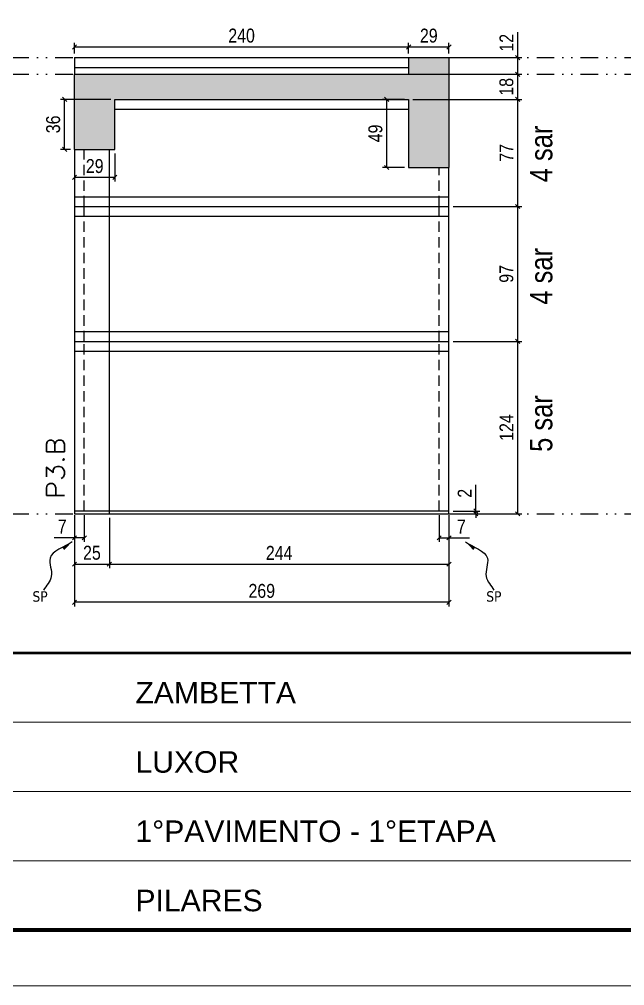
# Model space of a CAD drawing. Extents: x 14400 to 24104, y -21631 to 6985.
# Drawn here: x 15029 to 15464, y 3638 to 4332 of the extents above; entities that cross this region are included whole.
import ezdxf

# ---------------------------------------------------------------- set-up
doc = ezdxf.new("R2010")
doc.units = 0
for name, pattern in [('CONTINUO', [0]), ('DASHED', [0.75, 0.5, -0.25]), ('DIVIDE2', [0.625, 0.25, -0.125, 0, -0.125, 0, -0.125]), ('HIDDEN', [0.375, 0.25, -0.125])]:
    doc.linetypes.add(name, pattern=pattern)
for name, color, linetype in [('COTA', 241, 'Continuous'), ('NOMENCLATURA', 7, 'Continuous'), ('Nível', 160, 'Continuous'), ('Painéis', 200, 'Continuous'), ('SARR_2.2x7', 40, 'Continuous'), ('texto', 7, 'Continuous')]:
    doc.layers.add(name, color=color, linetype=linetype)
for name, color, linetype, lineweight in [('Folhas', 255, 'Continuous', 9), ('SARRAFO DE PRESSAO', 251, 'DASHED', 9), ('Texto Seção', 7, 'Continuous', 15)]:
    doc.layers.add(name, color=color, linetype=linetype, lineweight=lineweight)
doc.styles.add('ARIAL', font='arial.ttf')
doc.styles.add('ARIAL_NARROW', font='ARIALN.TTF', dxfattribs={"height": 0.2})
doc.styles.add('COTA TECNICA', font='techl___.ttf', dxfattribs={"height": 10})
doc.styles.add('COTA TECNICA-50', font='techl___.ttf', dxfattribs={"height": 10})
doc.styles.add('REGUA-120', font='ROMANS.shx', dxfattribs={"height": 15})
doc.styles.get("Standard").update_dxf_attribs({"font": 'arial.ttf'})
doc.dimstyles.new('COTA PAINEL-50', dxfattribs={"dimtxt": 10, "dimasz": 3, "dimexe": 3, "dimexo": 3, "dimgap": 3, "dimtad": 1, "dimdec": 1, "dimzin": 12, "dimdsep": 46, "dimtxsty": 'COTA TECNICA-50', "dimblk1": 'OBLIQUE', "dimblk2": 'OBLIQUE', "dimsah": 1, "dimcen": 0.9, "dimclrd": 4, "dimclre": 4, "dimclrt": 240, "dimadec": 1, "dimazin": 3, "dimtfac": 1, "dimtdec": 1, "dimtmove": 0, "dimatfit": 3, "dimfxl": 1, "dimtolj": 1, "dimtzin": 12, "dimarcsym": 0})
doc.dimstyles.new('PAINEL', dxfattribs={"dimtxt": 10, "dimasz": 3, "dimexe": 3, "dimexo": 3, "dimgap": 3, "dimtad": 1, "dimdec": 1, "dimzin": 12, "dimdsep": 46, "dimtxsty": 'COTA TECNICA', "dimblk1": 'OBLIQUE', "dimblk2": 'OBLIQUE', "dimsah": 1, "dimcen": 0.9, "dimclrd": 4, "dimclre": 4, "dimclrt": 240, "dimadec": 1, "dimazin": 3, "dimtfac": 1, "dimtdec": 1, "dimtmove": 0, "dimatfit": 3, "dimfxl": 1, "dimtolj": 1, "dimtzin": 12, "dimarcsym": 0})
doc.dimstyles.get("Standard").update_dxf_attribs({"dimtxt": 0.18, "dimasz": 0.18, "dimexe": 0.18, "dimexo": 0.0625, "dimgap": 0.09, "dimtad": 0, "dimtih": 1, "dimtoh": 1, "dimdec": 4, "dimzin": 0, "dimdsep": 46, "dimtxsty": 'Standard', "dimcen": 0.09, "dimadec": 0, "dimazin": 0, "dimtfac": 1, "dimtdec": 4, "dimtofl": 0, "dimtmove": 0, "dimatfit": 3, "dimfxl": 1, "dimtolj": 1, "dimtzin": 0, "dimarcsym": 0})

# ---------------------------------------------------------------- blocks, each defined once
blk = doc.blocks.new('9999999999')
at = {"color": 30, "linetype": 'CONTINUO'}
for p, q in [((98564.56, 34379.64), (99583.98, 34379.64)), ((98564.56, 34329.83), (99487.98, 34329.83)), ((98564.56, 34280.02), (99487.98, 34280.02))]:
    blk.add_line(p, q, dxfattribs=at)
at = {"color": 30, "linetype": 'CONTINUO', "const_width": 2}
blk.add_lwpolyline([(99583.98, 34230.21), (99583.98, 34414.45, 0.414214), (99568.98, 34429.45), (98228.98, 34429.45, 0.414214), (98213.98, 34414.45), (98213.98, 34245.21, 0.414214), (98228.98, 34230.21), (99583.98, 34230.21)], format="xyb", dxfattribs=at)
at = {"layer": 'Folhas'}
blk.add_lwpolyline([(98138.98, 34190.21), (99623.98, 34190.21), (99623.98, 35240.21), (98138.98, 35240.21)], close=True, dxfattribs=at)
at = {"layer": 'Folhas', "color": 30, "const_width": 3}
blk.add_lwpolyline([(98213.98, 34230.21), (99583.98, 34230.21), (99583.98, 35200.21), (98213.98, 35200.21)], close=True, dxfattribs=at)
at = {"color": 7, "linetype": 'Continuous', "ltscale": 5, "style": 'ARIAL'}
for s, height, p in [('ZAMBETTA', 15.483, (98837.68, 34393.13)), ('LUXOR', 15.483, (98837.68, 34343.32)), ('1°PAVIMENTO - 1°ETAPA', 15.4829, (98837.68, 34293.51)), ('PILARES', 15.483, (98837.68, 34243.7))]:
    blk.add_text(s, height=height, dxfattribs=at).set_placement(p)
blk = doc.blocks.new('_Oblique')
at = {"color": 0, "linetype": 'ByBlock', "lineweight": -2}
blk.add_line((-0.5, -0.5), (0.5, 0.5), dxfattribs=at)
blk = doc.blocks.new('*D729')
at = {"layer": 'COTA', "color": 4, "lineweight": -2, "transparency": 16777216}
for p, q in [((15068.41, 3975.86), (15068.41, 3910.24)), ((15337.41, 3975.86), (15337.41, 3910.24)), ((15337.41, 3913.24), (15068.41, 3913.24))]:
    blk.add_line(p, q, dxfattribs=at)
at = {"layer": 'Defpoints', "color": 0, "transparency": 16777216}
for p in [(15068.41, 3978.86), (15337.41, 3978.86), (15068.41, 3913.24)]:
    blk.add_point(p, dxfattribs=at)
at = {"layer": 'COTA', "color": 4, "lineweight": -2, "transparency": 16777216, "xscale": 3, "yscale": 3, "zscale": 3, "rotation": 180}
blk.add_blockref('_Oblique', (15068.41, 3913.24), dxfattribs=at)
at = {"layer": 'COTA', "color": 4, "lineweight": -2, "transparency": 16777216, "xscale": 3, "yscale": 3, "zscale": 3}
blk.add_blockref('_Oblique', (15337.41, 3913.24), dxfattribs=at)
at = {"layer": 'COTA', "color": 240, "transparency": 16777216, "insert": (15202.91, 3921.37), "char_height": 10, "attachment_point": 5, "style": 'COTA TECNICA'}
blk.add_mtext('\\A1;269', dxfattribs=at)
blk = doc.blocks.new('*D730')
at = {"layer": 'COTA', "color": 4, "lineweight": -2, "transparency": 16777216}
for p, q in [((15330.41, 3975.86), (15330.41, 3956.62)), ((15337.41, 3973.86), (15337.41, 3956.62)), ((15330.41, 3959.62), (15337.41, 3959.62)), ((15337.41, 3959.62), (15352.15, 3959.62))]:
    blk.add_line(p, q, dxfattribs=at)
at = {"layer": 'Defpoints', "color": 0, "transparency": 16777216}
for p in [(15330.41, 3978.86), (15337.41, 3976.86), (15337.41, 3959.62)]:
    blk.add_point(p, dxfattribs=at)
at = {"layer": 'COTA', "color": 4, "lineweight": -2, "transparency": 16777216, "xscale": 3, "yscale": 3, "zscale": 3, "rotation": 180}
blk.add_blockref('_Oblique', (15330.41, 3959.62), dxfattribs=at)
at = {"layer": 'COTA', "color": 4, "lineweight": -2, "transparency": 16777216, "xscale": 3, "yscale": 3, "zscale": 3}
blk.add_blockref('_Oblique', (15337.41, 3959.62), dxfattribs=at)
at = {"layer": 'COTA', "color": 240, "transparency": 16777216, "insert": (15346.28, 3967.69), "char_height": 10, "attachment_point": 5, "style": 'COTA TECNICA-50'}
blk.add_mtext('\\A1;7', dxfattribs=at)
blk = doc.blocks.new('*D731')
at = {"layer": 'COTA', "color": 4, "lineweight": -2, "transparency": 16777216}
for p, q in [((15075.41, 3975.86), (15075.41, 3956.62)), ((15068.41, 3973.86), (15068.41, 3956.62)), ((15068.41, 3959.62), (15053.68, 3959.62)), ((15075.41, 3959.62), (15068.41, 3959.62))]:
    blk.add_line(p, q, dxfattribs=at)
at = {"layer": 'Defpoints', "color": 0, "transparency": 16777216}
for p in [(15068.41, 3976.86), (15075.41, 3978.86), (15068.41, 3959.62)]:
    blk.add_point(p, dxfattribs=at)
at = {"layer": 'COTA', "color": 4, "lineweight": -2, "transparency": 16777216, "xscale": 3, "yscale": 3, "zscale": 3, "rotation": 180}
blk.add_blockref('_Oblique', (15068.41, 3959.62), dxfattribs=at)
at = {"layer": 'COTA', "color": 4, "lineweight": -2, "transparency": 16777216, "xscale": 3, "yscale": 3, "zscale": 3}
blk.add_blockref('_Oblique', (15075.41, 3959.62), dxfattribs=at)
at = {"layer": 'COTA', "color": 240, "transparency": 16777216, "insert": (15059.55, 3967.69), "char_height": 10, "attachment_point": 5, "style": 'COTA TECNICA-50'}
blk.add_mtext('\\A1;7', dxfattribs=at)
blk = doc.blocks.new('*D732')
at = {"layer": 'COTA', "color": 4, "lineweight": -2, "transparency": 16777216}
for p, q in [((15356.67, 3978.86), (15356.67, 3997.66)), ((15340.41, 3978.86), (15359.67, 3978.86)), ((15340.41, 3976.86), (15359.67, 3976.86)), ((15356.67, 3976.86), (15356.67, 3978.86)), ((15356.67, 3976.86), (15356.67, 3973.86))]:
    blk.add_line(p, q, dxfattribs=at)
at = {"layer": 'Defpoints', "color": 0, "transparency": 16777216}
for p in [(15337.41, 3978.86), (15337.41, 3976.86), (15356.67, 3976.86)]:
    blk.add_point(p, dxfattribs=at)
at = {"layer": 'COTA', "color": 4, "lineweight": -2, "transparency": 16777216, "xscale": 3, "yscale": 3, "zscale": 3}
for p, rotation in [((15356.67, 3978.86), 270), ((15356.67, 3976.86), 90)]:
    blk.add_blockref('_Oblique', p, dxfattribs=dict(at, rotation=rotation))
at = {"layer": 'COTA', "color": 240, "transparency": 16777216, "insert": (15348.67, 3991.61), "char_height": 10, "attachment_point": 5, "rotation": 90, "style": 'COTA TECNICA-50'}
blk.add_mtext('\\A1;2', dxfattribs=at)
blk = doc.blocks.new('*D733')
at = {"layer": 'COTA', "color": 4, "linetype": 'ByBlock', "lineweight": -2, "transparency": 16777216}
for p, q in [((15340.41, 4100.86), (15389.78, 4100.86)), ((15386.78, 3976.86), (15386.78, 4100.86)), ((15340.41, 3976.86), (15389.78, 3976.86))]:
    blk.add_line(p, q, dxfattribs=at)
at = {"layer": 'Defpoints', "color": 0, "linetype": 'ByBlock', "transparency": 16777216}
for p in [(15337.41, 4100.86), (15386.78, 4100.86), (15337.41, 3976.86)]:
    blk.add_point(p, dxfattribs=at)
at = {"layer": 'COTA', "color": 4, "linetype": 'ByBlock', "lineweight": -2, "transparency": 16777216, "xscale": 3, "yscale": 3, "zscale": 3}
for p, rotation in [((15386.78, 4100.86), 90), ((15386.78, 3976.86), 270)]:
    blk.add_blockref('_Oblique', p, dxfattribs=dict(at, rotation=rotation))
at = {"layer": 'COTA', "color": 240, "linetype": 'ByBlock', "transparency": 16777216, "insert": (15378.71, 4038.86), "char_height": 10, "attachment_point": 5, "rotation": 90, "style": 'COTA TECNICA'}
blk.add_mtext('\\A1;124', dxfattribs=at)
blk = doc.blocks.new('*D734')
at = {"layer": 'COTA', "color": 4, "lineweight": -2, "transparency": 16777216}
for p, q in [((15093.41, 3973.86), (15093.41, 3937.68)), ((15337.41, 3973.86), (15337.41, 3937.68)), ((15093.41, 3940.68), (15337.41, 3940.68))]:
    blk.add_line(p, q, dxfattribs=at)
at = {"layer": 'Defpoints', "color": 0, "transparency": 16777216}
for p in [(15093.41, 3976.86), (15337.41, 3976.86), (15337.41, 3940.68)]:
    blk.add_point(p, dxfattribs=at)
at = {"layer": 'COTA', "color": 4, "lineweight": -2, "transparency": 16777216, "xscale": 3, "yscale": 3, "zscale": 3, "rotation": 180}
blk.add_blockref('_Oblique', (15093.41, 3940.68), dxfattribs=at)
at = {"layer": 'COTA', "color": 4, "lineweight": -2, "transparency": 16777216, "xscale": 3, "yscale": 3, "zscale": 3}
blk.add_blockref('_Oblique', (15337.41, 3940.68), dxfattribs=at)
at = {"layer": 'COTA', "color": 240, "transparency": 16777216, "insert": (15215.41, 3948.75), "char_height": 10, "attachment_point": 5, "style": 'COTA TECNICA'}
blk.add_mtext('\\A1;244', dxfattribs=at)
blk = doc.blocks.new('*D735')
at = {"layer": 'COTA', "color": 4, "lineweight": -2, "transparency": 16777216}
for p, q in [((15068.41, 3973.86), (15068.41, 3937.68)), ((15093.41, 3973.86), (15093.41, 3937.68)), ((15068.41, 3940.68), (15093.41, 3940.68))]:
    blk.add_line(p, q, dxfattribs=at)
at = {"layer": 'Defpoints', "color": 0, "transparency": 16777216}
for p in [(15068.41, 3976.86), (15093.41, 3976.86), (15093.41, 3940.68)]:
    blk.add_point(p, dxfattribs=at)
at = {"layer": 'COTA', "color": 4, "lineweight": -2, "transparency": 16777216, "xscale": 3, "yscale": 3, "zscale": 3, "rotation": 180}
blk.add_blockref('_Oblique', (15068.41, 3940.68), dxfattribs=at)
at = {"layer": 'COTA', "color": 4, "lineweight": -2, "transparency": 16777216, "xscale": 3, "yscale": 3, "zscale": 3}
blk.add_blockref('_Oblique', (15093.41, 3940.68), dxfattribs=at)
at = {"layer": 'COTA', "color": 240, "transparency": 16777216, "insert": (15080.91, 3948.79), "char_height": 10, "attachment_point": 5, "style": 'COTA TECNICA'}
blk.add_mtext('\\A1;25', dxfattribs=at)
blk = doc.blocks.new('*D736')
at = {"layer": 'COTA', "color": 4, "lineweight": -2, "transparency": 16777216}
for p, q in [((15311.41, 4292.86), (15389.78, 4292.86)), ((15386.78, 4274.86), (15386.78, 4292.86)), ((15311.41, 4274.86), (15389.78, 4274.86))]:
    blk.add_line(p, q, dxfattribs=at)
at = {"layer": 'Defpoints', "color": 0, "transparency": 16777216}
for p in [(15308.41, 4292.86), (15386.78, 4292.86), (15308.41, 4274.86)]:
    blk.add_point(p, dxfattribs=at)
at = {"layer": 'COTA', "color": 4, "lineweight": -2, "transparency": 16777216, "xscale": 3, "yscale": 3, "zscale": 3}
for p, rotation in [((15386.78, 4292.86), 90), ((15386.78, 4274.86), 270)]:
    blk.add_blockref('_Oblique', p, dxfattribs=dict(at, rotation=rotation))
at = {"layer": 'COTA', "color": 240, "transparency": 16777216, "insert": (15378.69, 4283.86), "char_height": 10, "attachment_point": 5, "rotation": 90, "style": 'COTA TECNICA'}
blk.add_mtext('\\A1;18', dxfattribs=at)
blk = doc.blocks.new('*D740')
at = {"layer": 'COTA', "color": 4, "lineweight": -2, "transparency": 16777216}
for p, q in [((15340.41, 4197.86), (15389.78, 4197.86)), ((15386.78, 4100.86), (15386.78, 4197.86)), ((15340.41, 4100.86), (15389.78, 4100.86))]:
    blk.add_line(p, q, dxfattribs=at)
at = {"layer": 'Defpoints', "color": 0, "transparency": 16777216}
for p in [(15337.41, 4197.86), (15386.78, 4197.86), (15337.41, 4100.86)]:
    blk.add_point(p, dxfattribs=at)
at = {"layer": 'COTA', "color": 4, "lineweight": -2, "transparency": 16777216, "xscale": 3, "yscale": 3, "zscale": 3}
for p, rotation in [((15386.78, 4197.86), 90), ((15386.78, 4100.86), 270)]:
    blk.add_blockref('_Oblique', p, dxfattribs=dict(at, rotation=rotation))
at = {"layer": 'COTA', "color": 240, "transparency": 16777216, "insert": (15378.68, 4149.36), "char_height": 10, "attachment_point": 5, "rotation": 90, "style": 'COTA TECNICA'}
blk.add_mtext('\\A1;97', dxfattribs=at)
blk = doc.blocks.new('*D741')
at = {"layer": 'COTA', "color": 4, "lineweight": -2, "transparency": 16777216}
for p, q in [((15311.41, 4274.86), (15389.78, 4274.86)), ((15386.78, 4197.86), (15386.78, 4274.86)), ((15340.41, 4197.86), (15389.78, 4197.86))]:
    blk.add_line(p, q, dxfattribs=at)
at = {"layer": 'Defpoints', "color": 0, "transparency": 16777216}
for p in [(15308.41, 4274.86), (15386.78, 4274.86), (15337.41, 4197.86)]:
    blk.add_point(p, dxfattribs=at)
at = {"layer": 'COTA', "color": 4, "lineweight": -2, "transparency": 16777216, "xscale": 3, "yscale": 3, "zscale": 3}
for p, rotation in [((15386.78, 4274.86), 90), ((15386.78, 4197.86), 270)]:
    blk.add_blockref('_Oblique', p, dxfattribs=dict(at, rotation=rotation))
at = {"layer": 'COTA', "color": 240, "transparency": 16777216, "insert": (15378.71, 4236.36), "char_height": 10, "attachment_point": 5, "rotation": 90, "style": 'COTA TECNICA'}
blk.add_mtext('\\A1;77', dxfattribs=at)
blk = doc.blocks.new('*D748')
at = {"layer": 'COTA', "color": 4, "lineweight": -2, "transparency": 16777216}
for p, q in [((15068.41, 4307.86), (15068.41, 4315.54)), ((15308.41, 4307.86), (15308.41, 4315.54)), ((15068.41, 4312.54), (15308.41, 4312.54))]:
    blk.add_line(p, q, dxfattribs=at)
at = {"layer": 'Defpoints', "color": 0, "transparency": 16777216}
for p in [(15308.41, 4312.54), (15068.41, 4304.86), (15308.41, 4304.86)]:
    blk.add_point(p, dxfattribs=at)
at = {"layer": 'COTA', "color": 4, "lineweight": -2, "transparency": 16777216, "xscale": 3, "yscale": 3, "zscale": 3, "rotation": 180}
blk.add_blockref('_Oblique', (15068.41, 4312.54), dxfattribs=at)
at = {"layer": 'COTA', "color": 4, "lineweight": -2, "transparency": 16777216, "xscale": 3, "yscale": 3, "zscale": 3}
blk.add_blockref('_Oblique', (15308.41, 4312.54), dxfattribs=at)
at = {"layer": 'COTA', "color": 240, "transparency": 16777216, "insert": (15188.41, 4320.64), "char_height": 10, "attachment_point": 5, "style": 'COTA TECNICA'}
blk.add_mtext('\\A1;240', dxfattribs=at)
blk = doc.blocks.new('*D749')
at = {"layer": 'COTA', "color": 4, "lineweight": -2, "transparency": 16777216}
for p, q in [((15308.41, 4307.86), (15308.41, 4315.54)), ((15337.41, 4307.86), (15337.41, 4315.54)), ((15308.41, 4312.54), (15337.41, 4312.54))]:
    blk.add_line(p, q, dxfattribs=at)
at = {"layer": 'Defpoints', "color": 0, "transparency": 16777216}
for p in [(15337.41, 4312.54), (15308.41, 4304.86), (15337.41, 4304.86)]:
    blk.add_point(p, dxfattribs=at)
at = {"layer": 'COTA', "color": 4, "lineweight": -2, "transparency": 16777216, "xscale": 3, "yscale": 3, "zscale": 3, "rotation": 180}
blk.add_blockref('_Oblique', (15308.41, 4312.54), dxfattribs=at)
at = {"layer": 'COTA', "color": 4, "lineweight": -2, "transparency": 16777216, "xscale": 3, "yscale": 3, "zscale": 3}
blk.add_blockref('_Oblique', (15337.41, 4312.54), dxfattribs=at)
at = {"layer": 'COTA', "color": 240, "transparency": 16777216, "insert": (15322.91, 4320.62), "char_height": 10, "attachment_point": 5, "style": 'COTA TECNICA'}
blk.add_mtext('\\A1;29', dxfattribs=at)
blk = doc.blocks.new('*D750')
at = {"layer": 'COTA', "color": 4, "lineweight": -2, "transparency": 16777216}
for p, q in [((15386.78, 4304.86), (15386.78, 4323.17)), ((15340.41, 4304.86), (15389.78, 4304.86)), ((15386.78, 4292.86), (15386.78, 4304.86)), ((15311.41, 4292.86), (15389.78, 4292.86))]:
    blk.add_line(p, q, dxfattribs=at)
at = {"layer": 'Defpoints', "color": 0, "transparency": 16777216}
for p in [(15337.41, 4304.86), (15386.78, 4304.86), (15308.41, 4292.86)]:
    blk.add_point(p, dxfattribs=at)
at = {"layer": 'COTA', "color": 4, "lineweight": -2, "transparency": 16777216, "xscale": 3, "yscale": 3, "zscale": 3}
for p, rotation in [((15386.78, 4304.86), 90), ((15386.78, 4292.86), 270)]:
    blk.add_blockref('_Oblique', p, dxfattribs=dict(at, rotation=rotation))
at = {"layer": 'COTA', "color": 240, "transparency": 16777216, "insert": (15378.72, 4315.52), "char_height": 10, "attachment_point": 5, "rotation": 90, "style": 'COTA TECNICA'}
blk.add_mtext('\\A1;12', dxfattribs=at)
blk = doc.blocks.new('*D751')
at = {"layer": 'COTA', "color": 4, "lineweight": -2, "transparency": 16777216}
for p, q in [((15094.41, 4274.86), (15058.31, 4274.86)), ((15061.31, 4238.86), (15061.31, 4274.86)), ((15065.41, 4238.86), (15058.31, 4238.86))]:
    blk.add_line(p, q, dxfattribs=at)
at = {"layer": 'Defpoints', "color": 0, "transparency": 16777216}
for p in [(15061.31, 4274.86), (15097.41, 4274.86), (15068.41, 4238.86)]:
    blk.add_point(p, dxfattribs=at)
at = {"layer": 'COTA', "color": 4, "lineweight": -2, "transparency": 16777216, "xscale": 3, "yscale": 3, "zscale": 3}
for p, rotation in [((15061.31, 4274.86), 90), ((15061.31, 4238.86), 270)]:
    blk.add_blockref('_Oblique', p, dxfattribs=dict(at, rotation=rotation))
at = {"layer": 'COTA', "color": 240, "transparency": 16777216, "insert": (15053.09, 4256.86), "char_height": 10, "attachment_point": 5, "rotation": 90, "style": 'COTA TECNICA'}
blk.add_mtext('\\A1;36', dxfattribs=at)
blk = doc.blocks.new('*D752')
at = {"layer": 'COTA', "color": 4, "lineweight": -2, "transparency": 16777216}
for p, q in [((15068.41, 4235.86), (15068.41, 4215.74)), ((15097.41, 4235.86), (15097.41, 4215.74)), ((15097.41, 4218.74), (15068.41, 4218.74))]:
    blk.add_line(p, q, dxfattribs=at)
at = {"layer": 'Defpoints', "color": 0, "transparency": 16777216}
for p in [(15068.41, 4238.86), (15097.41, 4238.86), (15068.41, 4218.74)]:
    blk.add_point(p, dxfattribs=at)
at = {"layer": 'COTA', "color": 4, "lineweight": -2, "transparency": 16777216, "xscale": 3, "yscale": 3, "zscale": 3, "rotation": 180}
blk.add_blockref('_Oblique', (15068.41, 4218.74), dxfattribs=at)
at = {"layer": 'COTA', "color": 4, "lineweight": -2, "transparency": 16777216, "xscale": 3, "yscale": 3, "zscale": 3}
blk.add_blockref('_Oblique', (15097.41, 4218.74), dxfattribs=at)
at = {"layer": 'COTA', "color": 240, "transparency": 16777216, "insert": (15082.91, 4226.83), "char_height": 10, "attachment_point": 5, "style": 'COTA TECNICA'}
blk.add_mtext('\\A1;29', dxfattribs=at)
blk = doc.blocks.new('*D753')
at = {"layer": 'COTA', "color": 4, "lineweight": -2, "transparency": 16777216}
for p, q in [((15305.41, 4274.86), (15289.69, 4274.86)), ((15292.69, 4225.86), (15292.69, 4274.86)), ((15305.41, 4225.86), (15289.69, 4225.86))]:
    blk.add_line(p, q, dxfattribs=at)
at = {"layer": 'Defpoints', "color": 0, "transparency": 16777216}
for p in [(15292.69, 4274.86), (15308.41, 4274.86), (15308.41, 4225.86)]:
    blk.add_point(p, dxfattribs=at)
at = {"layer": 'COTA', "color": 4, "lineweight": -2, "transparency": 16777216, "xscale": 3, "yscale": 3, "zscale": 3}
for p, rotation in [((15292.69, 4274.86), 90), ((15292.69, 4225.86), 270)]:
    blk.add_blockref('_Oblique', p, dxfattribs=dict(at, rotation=rotation))
at = {"layer": 'COTA', "color": 240, "transparency": 16777216, "insert": (15284.59, 4250.36), "char_height": 10, "attachment_point": 5, "rotation": 90, "style": 'COTA TECNICA'}
blk.add_mtext('\\A1;49', dxfattribs=at)

msp = doc.modelspace()

# ---------------------------------------------------------------- hatches: boundary and pattern name
at = {"layer": 'COTA'}
h = msp.add_hatch(dxfattribs=at)
h.set_pattern_fill('AR-CONC', color=256, scale=0.03)
h.set_pattern_definition([(50, (22.217, 0), (5.4655401, -0.4781726), [0.5715, -6.2865]), (355, (22.217, 0), (-1.0573026, 5.7317054), [0.4572, -5.0292175]), (100.451445, (22.6726, -0.04), (4.4082374, 5.2535326), [0.4857003, -5.3427073]), (46.1842, (22.217, 1.524), (8.1323712, -1.2612698), [0.85725, -9.42975]), (96.63556, (22.895, 1.419), (7.122124, 7.4227837), [0.7285507, -8.0140682]), (351.18415, (22.217, 1.524), (7.122124, 7.4227837), [0.685799, -7.543792]), (21, (22.979, 1.143), (4.5484317, -3.067956), [0.5715, -6.2865]), (326, (22.979, 1.143), (1.8540609, 5.525639), [0.4572, -5.0292]), (71.451445, (23.358, 0.8873), (6.4024926, 2.457683), [0.4857003, -5.3426981]), (37.5, (22.2172, 0), (0.0926581, 2.53665117), [0, -4.96824, 0, -5.1054, 0, -5.04825]), (7.5, (22.2172, 0), (2.00458988, 3.00541724), [0, -2.91084, 0, -4.85394, 0, -1.92405]), (327.5, (20.518, 0), (4.06771786, -0.17186232), [0, -1.905, 0, -5.9436, 0, -7.8867]), (317.5, (19.756, 0), (4.44387544, 0.7627947), [0, -2.4765, 0, -3.94716, 0, -5.6007])])
h.paths.add_polyline_path([(15337.41, 4292.86), (15068.41, 4292.86), (15068.41, 4238.86), (15097.41, 4238.86), (15097.41, 4274.86), (15308.41, 4274.86), (15308.41, 4225.86), (15337.41, 4225.86)])
h.paths.add_polyline_path([(15337.41, 4304.86), (15308.41, 4304.86), (15308.41, 4292.86), (15337.41, 4292.86)])

# ---------------------------------------------------------------- linework, layer by layer
for p, q in [((15308.41, 4304.86), (15337.41, 4304.86)), ((15337.41, 4304.86), (15337.41, 4225.86)), ((15068.41, 4238.86), (15068.41, 4292.86))]:
    msp.add_line(p, q, dxfattribs=at)
at = {"layer": 'Nível', "color": 4, "linetype": 'DIVIDE2', "ltscale": 50}
for p, q in [((14488.47, 4304.86), (15858.47, 4304.86)), ((14488.47, 4292.86), (15858.47, 4292.86)), ((14488.47, 3976.86), (15858.47, 3976.86)), ((14488.47, 3976.86), (15858.47, 3976.86))]:
    msp.add_line(p, q, dxfattribs=at)
at = {"layer": 'Painéis'}
for p, q in [((15068.41, 4304.86), (15308.41, 4304.86)), ((15068.41, 4304.86), (15068.41, 4292.86)), ((15308.41, 4304.86), (15308.41, 4292.86)), ((15068.41, 4292.86), (15308.41, 4292.86)), ((15097.41, 4238.86), (15097.41, 4274.86)), ((15097.41, 4274.86), (15308.41, 4274.86)), ((15308.41, 4274.86), (15308.41, 4225.86)), ((15068.41, 4238.86), (15068.41, 3978.86)), ((15068.41, 4238.86), (15097.41, 4238.86)), ((15093.41, 3976.86), (15093.41, 4238.86)), ((15308.41, 4225.86), (15337.41, 4225.86)), ((15337.41, 3978.86), (15337.41, 4225.86)), ((15068.41, 4197.86), (15337.41, 4197.86)), ((15068.41, 4100.86), (15337.41, 4100.86))]:
    msp.add_line(p, q, dxfattribs=at)
msp.add_lwpolyline([(15337.41, 3978.86), (15068.41, 3978.86), (15068.41, 3976.86), (15337.41, 3976.86)], close=True, dxfattribs=at)
at = {"layer": 'SARR_2.2x7'}
for p, q in [((15068.41, 4297.86), (15308.41, 4297.86)), ((15097.41, 4267.86), (15308.41, 4267.86)), ((15068.41, 4204.86), (15337.41, 4204.86)), ((15068.41, 4190.86), (15337.41, 4190.86)), ((15068.41, 4107.86), (15337.41, 4107.86)), ((15068.41, 4093.86), (15337.41, 4093.86))]:
    msp.add_line(p, q, dxfattribs=at)
at = {"layer": 'SARR_2.2x7', "linetype": 'HIDDEN', "ltscale": 30}
for p, q in [((15075.41, 4197.86), (15075.41, 4238.86)), ((15330.41, 4197.86), (15330.41, 4225.86)), ((15075.41, 4100.86), (15075.41, 4197.86)), ((15330.41, 4100.86), (15330.41, 4197.86)), ((15075.41, 3978.86), (15075.41, 4100.86)), ((15330.41, 3978.86), (15330.41, 4100.86))]:
    msp.add_line(p, q, dxfattribs=at)

# ---------------------------------------------------------------- block references
at = {"layer": 'SARRAFO DE PRESSAO', "color": 6, "linetype": 'ByBlock'}
msp.add_blockref('9999999999', (-83725.51, -30552.63), dxfattribs=at)

# ---------------------------------------------------------------- texts
at = {"layer": 'NOMENCLATURA', "style": 'ARIAL_NARROW'}
for s, p in [('4 sar', (15411.66, 4215.22)), ('4 sar', (15411.66, 4127.22)), ('5 sar', (15411.66, 4021.38))]:
    msp.add_text(s, height=16, rotation=90, dxfattribs=at).set_placement(p)
at = {"layer": 'texto', "color": 0, "char_height": 7.5, "attachment_point": 5}
for insert in [(15043.64, 3917.37), (15369.66, 3917.37)]:
    msp.add_mtext('{\\fTahoma|b0|i0|c0|p34;\\C4;SP}', dxfattribs=dict(at, insert=insert))
at = {"layer": 'Texto Seção', "style": 'REGUA-120', "width": 1.1}
msp.add_text('P3.B', height=13, rotation=90, dxfattribs=at).set_placement((15061.17, 3987.62))

# ---------------------------------------------------------------- dimensions: what is measured, and where the dimension line sits
at = {"layer": 'COTA'}
for base, p1, p2, dimstyle, picture, middle in [((15308.41, 4312.54), (15068.41, 4304.86), (15308.41, 4304.86), 'PAINEL', '*D748', (15188.41, 4320.64)), ((15337.41, 4312.54), (15308.41, 4304.86), (15337.41, 4304.86), 'PAINEL', '*D749', (15322.91, 4320.62)), ((15068.41, 4218.74), (15097.41, 4238.86), (15068.41, 4238.86), 'PAINEL', '*D752', (15082.91, 4226.83)), ((15337.41, 3959.62), (15330.41, 3978.86), (15337.41, 3976.86), 'COTA PAINEL-50', '*D730', (15346.28, 3967.69))]:
    dim = msp.add_linear_dim(base=base, p1=p1, p2=p2, dimstyle=dimstyle, dxfattribs=at)
    dim.commit()
    dim.dimension.update_dxf_attribs({"geometry": picture, "text_midpoint": middle})
for base, p1, p2, angle, dimstyle, picture, middle in [((15386.78, 4304.86), (15308.41, 4292.86), (15337.41, 4304.86), 90, 'PAINEL', '*D750', (15378.72, 4315.52)), ((15386.78, 4292.86), (15308.41, 4274.86), (15308.41, 4292.86), 90, 'PAINEL', '*D736', (15378.69, 4283.86)), ((15061.31, 4274.86), (15068.41, 4238.86), (15097.41, 4274.86), 90, 'PAINEL', '*D751', (15053.09, 4256.86)), ((15292.69, 4274.86), (15308.41, 4225.86), (15308.41, 4274.86), 90, 'PAINEL', '*D753', (15284.59, 4250.36)), ((15386.78, 4197.86), (15337.41, 4100.86), (15337.41, 4197.86), 90, 'PAINEL', '*D740', (15378.68, 4149.36)), ((15068.41, 3959.62), (15075.41, 3978.86), (15068.41, 3976.86), 180, 'COTA PAINEL-50', '*D731', (15059.55, 3967.69))]:
    dim = msp.add_linear_dim(base=base, p1=p1, p2=p2, angle=angle, dimstyle=dimstyle, dxfattribs=at)
    dim.commit()
    dim.dimension.update_dxf_attribs({"geometry": picture, "text_midpoint": middle})
for base, p1, p2, angle, override, picture, middle in [((15386.78, 4274.86), (15337.41, 4197.86), (15308.41, 4274.86), 90, {"dimtmove": 1}, '*D741', (15378.71, 4236.36)), ((15068.41, 3913.24), (15337.41, 3978.86), (15068.41, 3978.86), 180, {"dimarcsym": 2}, '*D729', (15202.91, 3921.37))]:
    dim = msp.add_linear_dim(base=base, p1=p1, p2=p2, angle=angle, dimstyle='PAINEL', override=override, dxfattribs=at)
    dim.commit()
    dim.dimension.update_dxf_attribs({"geometry": picture, "text_midpoint": middle})
at = {"layer": 'COTA', "linetype": 'ByBlock'}
dim = msp.add_aligned_dim(p1=(15337.41, 3976.86), p2=(15337.41, 4100.86), distance=-49.37, dimstyle='PAINEL', dxfattribs=at)
dim.commit()
dim.dimension.update_dxf_attribs({"geometry": '*D733', "text_midpoint": (15378.71, 4038.86)})
at = {"layer": 'COTA'}
dim = msp.add_linear_dim(base=(15356.67, 3976.86), p1=(15337.41, 3978.86), p2=(15337.41, 3976.86), angle=90, dimstyle='COTA PAINEL-50', dxfattribs=at)
dim.commit()
dim.dimension.update_dxf_attribs({"geometry": '*D732', "text_midpoint": (15356.67, 3991.61), "dimtype": 160})
dim = msp.add_linear_dim(base=(15093.41, 3940.68), p1=(15068.41, 3976.86), p2=(15093.41, 3976.86), dimstyle='PAINEL', dxfattribs=at)
dim.commit()
dim.dimension.update_dxf_attribs({"geometry": '*D735', "text_midpoint": (15080.91, 3940.68), "dimtype": 160})
dim = msp.add_linear_dim(base=(15337.41, 3940.68), p1=(15093.41, 3976.86), p2=(15337.41, 3976.86), dimstyle='PAINEL', override={"dimtmove": 1}, dxfattribs=at)
dim.commit()
dim.dimension.update_dxf_attribs({"geometry": '*D734', "text_midpoint": (15215.41, 3948.75)})

# ---------------------------------------------------------------- leaders
at = {"layer": 'COTA', "path_type": 1}
for points in [[(15066.59, 3956.68), (15050.8, 3944.84), (15051.73, 3931.84), (15046.17, 3922.06)], [(15349.24, 3956.68), (15365.03, 3944.84), (15364.1, 3931.84), (15369.66, 3922.06)]]:
    msp.add_leader(points, dimstyle='Standard', override={"dimasz": 8}, dxfattribs=at)

doc.saveas('drawing.dxf')
